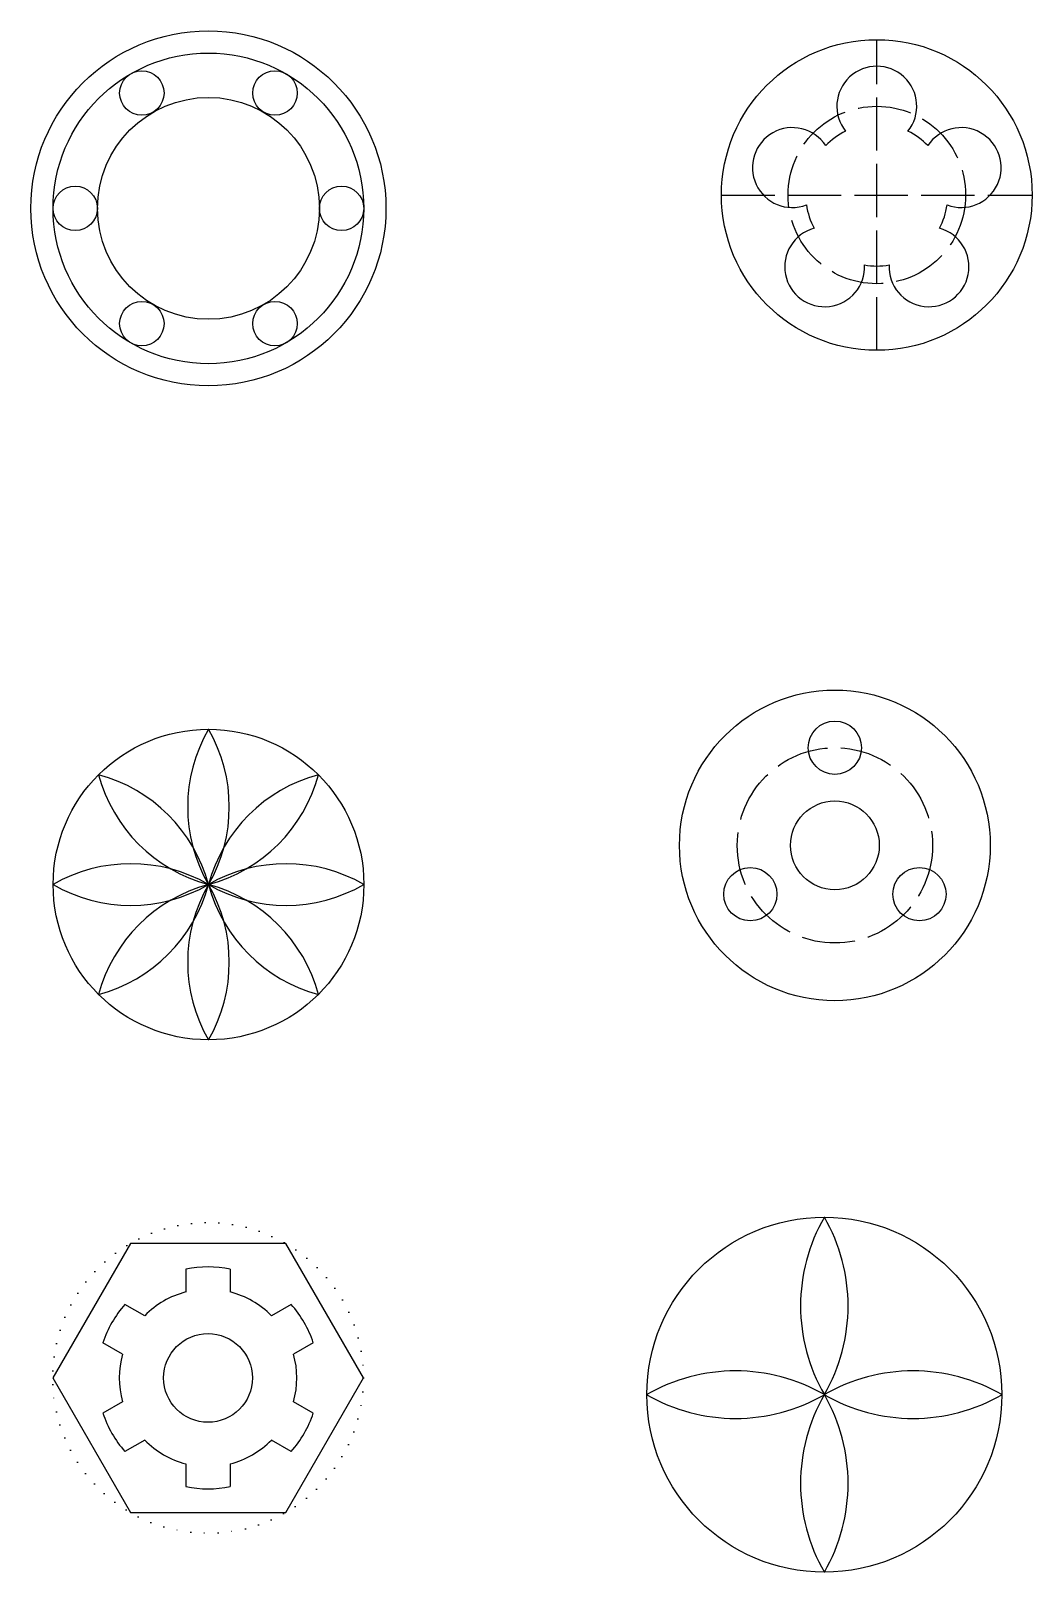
# Model space of a CAD drawing. Header units: millimetres. Extents: x 1440 to 1666, y 1293 to 1641.
import ezdxf

# ---------------------------------------------------------------- set-up
doc = ezdxf.new("R2010")
doc.units = ezdxf.units.MM
doc.linetypes.add('ACAD_ISO02W100', pattern=[15, 12, -3])
doc.linetypes.add('ACAD_ISO07W100', pattern=[3, 0, -3])

# ---------------------------------------------------------------- blocks, each defined once
blk = doc.blocks.new('*U1')
blk.add_circle((0, 0), 5)
blk = doc.blocks.new('*U2')
at = {"color": 0, "linetype": 'ByBlock', "lineweight": -2, "transparency": 16777216}
for p, rotation in [((1465.48, 1626.59), 299.9999999999999), ((1495.48, 1626.59), 240), ((1510.48, 1600.6), 180), ((1465.48, 1574.62), 59.99999999999999), ((1495.48, 1574.62), 120)]:
    blk.add_blockref('*U1', p, dxfattribs=dict(at, rotation=rotation))
blk.add_blockref('*U1', (1450.48, 1600.6), dxfattribs=at)
blk = doc.blocks.new('*U5')
for centre, start, end in [((30.31, 0), 150, 210), ((-30.31, 0), 330, 30)]:
    blk.add_arc(centre, 35, start, end)
blk = doc.blocks.new('*U6')
at = {"color": 0, "linetype": 'ByBlock', "lineweight": -2, "transparency": 16777216}
blk.add_blockref('*U5', (1480.5, 1465.73), dxfattribs=at)
for p, rotation in [((1468.13, 1460.6), 45.00000000000001), ((1492.88, 1460.6), 315.0000000000001), ((1463, 1448.23), 90), ((1498, 1448.23), 270), ((1468.13, 1435.85), 135), ((1492.88, 1435.85), 225.0000000000001), ((1480.5, 1430.73), 180)]:
    blk.add_blockref('*U5', p, dxfattribs=dict(at, rotation=rotation))
blk = doc.blocks.new('*U7')
for centre, start, end in [((34.64, 0), 150, 210), ((-34.64, 0), 330, 30)]:
    blk.add_arc(centre, 40, start, end)
blk = doc.blocks.new('*U8')
at = {"color": 0, "linetype": 'ByBlock', "lineweight": -2, "transparency": 16777216}
blk.add_blockref('*U7', (1632.12, 1302.73), dxfattribs=at)
for p, rotation in [((1612.12, 1282.73), 89.99999999999997), ((1652.12, 1282.73), 270), ((1632.12, 1262.73), 180)]:
    blk.add_blockref('*U7', p, dxfattribs=dict(at, rotation=rotation))
blk = doc.blocks.new('*U9')
blk.add_circle((0, 0), 6)
blk = doc.blocks.new('*U10')
at = {"color": 0, "linetype": 'ByBlock', "lineweight": -2, "transparency": 16777216}
blk.add_blockref('*U9', (1621.62, 1479.06), dxfattribs=at)
for p, rotation in [((1602.57, 1446.06), 120), ((1640.68, 1446.06), 240)]:
    blk.add_blockref('*U9', p, dxfattribs=dict(at, rotation=rotation))

msp = doc.modelspace()

# ---------------------------------------------------------------- linework, layer by layer
at = {"linetype": 'ACAD_ISO02W100'}
for p, q in [((1631.07, 1568.61), (1631.07, 1638.61)), ((1596.07, 1603.61), (1666.07, 1603.61))]:
    msp.add_line(p, q, dxfattribs=at)
for p, q in [((1475.4, 1361.54), (1475.4, 1356.41)), ((1485.4, 1361.54), (1485.4, 1356.41)), ((1466.13, 1351.06), (1461.69, 1353.62)), ((1499.11, 1353.62), (1494.67, 1351.06)), ((1461.13, 1342.4), (1456.69, 1344.96)), ((1504.11, 1344.96), (1499.67, 1342.4)), ((1461.13, 1331.69), (1456.69, 1329.13)), ((1504.11, 1329.13), (1499.67, 1331.69)), ((1466.13, 1323.03), (1461.69, 1320.47)), ((1499.11, 1320.47), (1494.67, 1323.03)), ((1475.4, 1317.68), (1475.4, 1312.55)), ((1485.4, 1317.68), (1485.4, 1312.55))]:
    msp.add_line(p, q)
msp.add_lwpolyline([(1515.4, 1337.05), (1497.9, 1367.36), (1462.9, 1367.36), (1445.4, 1337.05), (1462.9, 1306.74), (1497.9, 1306.74)], close=True)
for centre, radius in [((1480.48, 1600.6), 40), ((1631.07, 1603.61), 35), ((1480.48, 1600.6), 35), ((1480.48, 1600.6), 25), ((1621.62, 1457.06), 35), ((1480.5, 1448.23), 35), ((1621.62, 1457.06), 10), ((1619.25, 1333.28), 40), ((1480.4, 1337.05), 10)]:
    msp.add_circle(centre, radius)
for centre, radius in [((1631.07, 1603.61), 20), ((1621.62, 1457.06), 22)]:
    msp.add_circle(centre, radius, dxfattribs=at)
at = {"linetype": 'ACAD_ISO07W100'}
msp.add_circle((1480.4, 1337.05), 35, dxfattribs=at)
for centre, radius, start, end in [((1631.07, 1623.61), 9, 321.3178, 218.6822), ((1612.05, 1609.79), 9, 33.3178, 290.6822), ((1650.09, 1609.79), 9, 249.3178, 146.6822), ((1631.07, 1603.61), 16, 116.0466, 135.9534), ((1631.07, 1603.61), 16, 44.0466, 63.9534), ((1631.07, 1603.61), 16, 188.0466, 207.9534), ((1631.07, 1603.61), 16, 332.0466, 351.9534), ((1619.32, 1587.43), 9, 105.3178, 2.6822), ((1642.83, 1587.43), 9, 177.3178, 74.6822), ((1631.07, 1603.61), 16, 260.0466, 279.9534), ((1480.4, 1337.05), 25, 78.463, 101.537), ((1480.4, 1337.05), 20, 104.4775, 135.5225), ((1480.4, 1337.05), 20, 44.4775, 75.5225), ((1480.4, 1337.05), 25, 138.463, 161.537), ((1480.4, 1337.05), 25, 18.463, 41.537), ((1480.4, 1337.05), 20, 164.4775, 195.5225), ((1480.4, 1337.05), 20, 344.4775, 15.5225), ((1480.4, 1337.05), 25, 198.463, 221.537), ((1480.4, 1337.05), 25, 318.463, 341.537), ((1480.4, 1337.05), 20, 224.4775, 255.5225), ((1480.4, 1337.05), 20, 284.4775, 315.5225), ((1480.4, 1337.05), 25, 258.463, 281.537)]:
    msp.add_arc(centre, radius, start, end)

# ---------------------------------------------------------------- block references
for name, p in [('*U2', (0, 0)), ('*U6', (0, 0)), ('*U10', (0, 0)), ('*U8', (-12.87, 50.55))]:
    msp.add_blockref(name, p)

doc.saveas('drawing.dxf')
